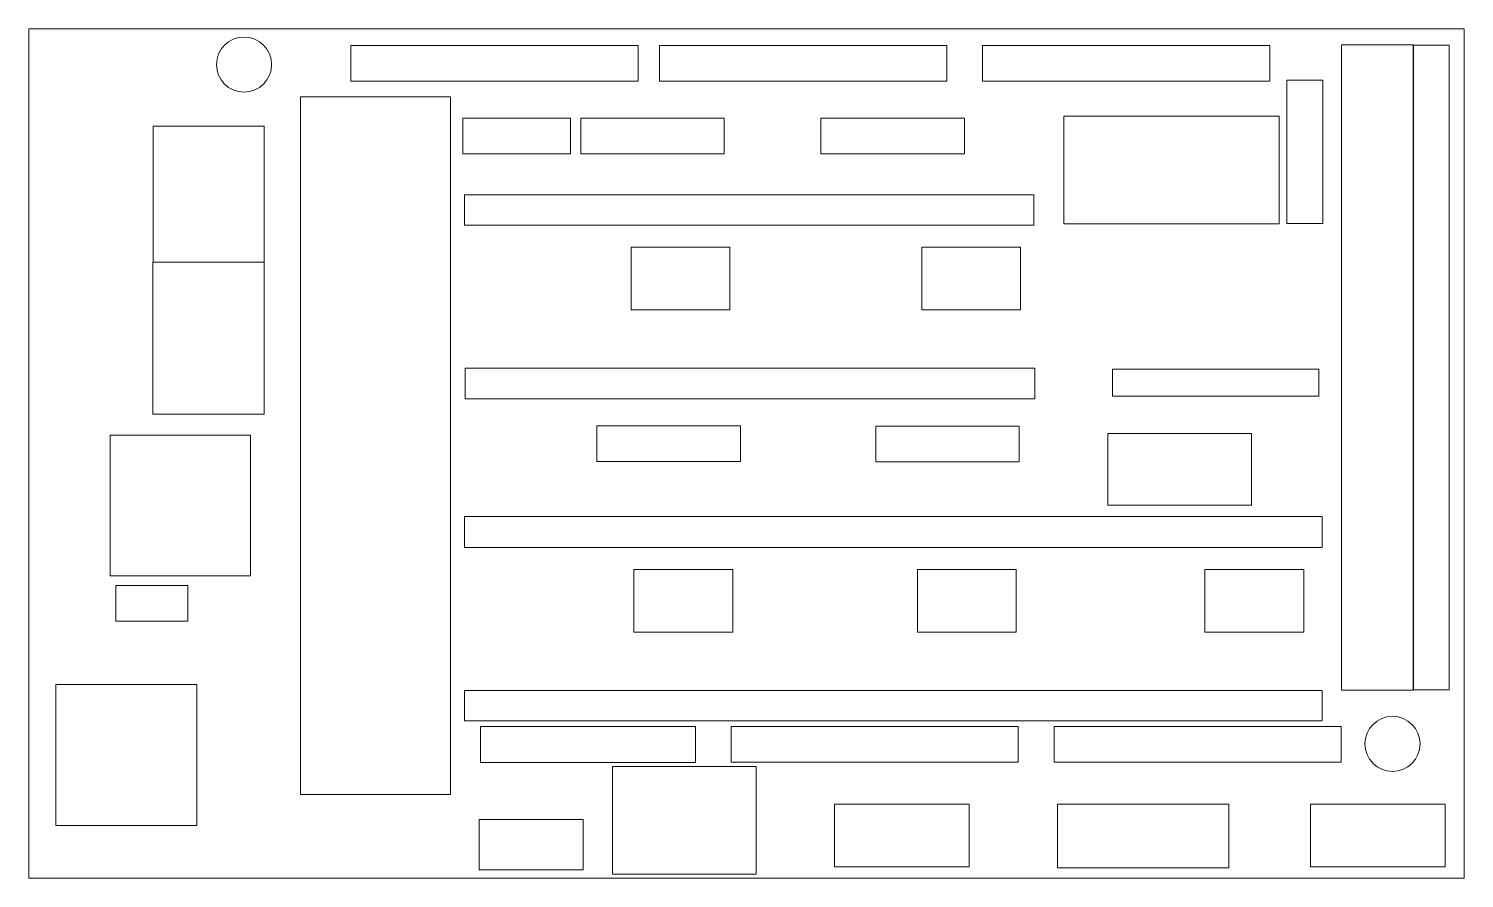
# Model space of a CAD drawing. Header units: millimetres. Extents: x -58 to 44, y -45 to 15.
import ezdxf

# ---------------------------------------------------------------- set-up
doc = ezdxf.new("R2010")
doc.units = ezdxf.units.MM
doc.header["$MEASUREMENT"] = 0
doc.layers.add('Layer 2', color=7, linetype='Continuous')

msp = doc.modelspace()

# ---------------------------------------------------------------- linework, layer by layer
at = {"layer": 'Layer 2', "color": 250, "lineweight": 20}
for points in [[(-57.568, -45.0975), (44.0396, -45.0975), (44.0396, 15.0325), (-57.568, 15.0325), (-57.568, -45.0975)], [(-34.7571, 11.3156), (-14.4355, 11.3156), (-14.4355, 13.8528), (-34.7571, 13.8528), (-34.7571, 11.3156)], [(-12.9115, 11.3156), (7.4101, 11.3156), (7.4101, 13.8528), (-12.9115, 13.8528), (-12.9115, 11.3156)], [(9.9502, 11.3156), (30.2716, 11.3156), (30.2716, 13.8528), (9.9502, 13.8528), (9.9502, 11.3156)], [(35.3522, -31.7901), (40.447, -31.7901), (40.447, 13.8877), (35.3522, 13.8877), (35.3522, -31.7901)], [(40.4325, -31.7648), (42.9727, -31.7648), (42.9727, 13.8566), (40.4325, 13.8566), (40.4325, -31.7648)], [(31.491, 1.2433), (34.0312, 1.2433), (34.0312, 11.3917), (31.491, 11.3917), (31.491, 1.2433)], [(-38.3418, -39.1579), (-27.7132, -39.1579), (-27.7132, 10.2003), (-38.3418, 10.2003), (-38.3418, -39.1579)], [(-48.7534, -1.4968), (-40.9086, -1.4968), (-40.9086, 8.1366), (-48.7534, 8.1366), (-48.7534, -1.4968)], [(-26.8444, 6.1652), (-19.224, 6.1652), (-19.224, 8.7024), (-26.8444, 8.7024), (-26.8444, 6.1652)], [(-18.4999, 6.1652), (-8.3391, 6.1652), (-8.3391, 8.7024), (-18.4999, 8.7024), (-18.4999, 6.1652)], [(-1.506, 6.1652), (8.6546, 6.1652), (8.6546, 8.7024), (-1.506, 8.7024), (-1.506, 6.1652)], [(15.6911, 1.2306), (30.9321, 1.2306), (30.9321, 8.842), (15.6911, 8.842), (15.6911, 1.2306)], [(-26.7278, 1.128), (13.5838, 1.128), (13.5838, 3.2846), (-26.7278, 3.2846), (-26.7278, 1.128)], [(-14.9309, -4.8637), (-7.9453, -4.8637), (-7.9453, -0.4237), (-14.9309, -0.4237), (-14.9309, -4.8637)], [(5.6446, -4.8637), (12.63, -4.8637), (12.63, -0.4237), (5.6446, -0.4237), (5.6446, -4.8637)], [(-48.7879, -12.2395), (-40.9043, -12.2395), (-40.9043, -1.4969), (-48.7879, -1.4969), (-48.7879, -12.2395)], [(-26.6759, -11.1517), (13.6357, -11.1517), (13.6357, -8.9951), (-26.6759, -8.9951), (-26.6759, -11.1517)], [(19.133, -10.973), (33.739, -10.973), (33.739, -9.0702), (19.133, -9.0702), (19.133, -10.973)], [(-17.3567, -15.6033), (-7.1961, -15.6033), (-7.1961, -13.0663), (-17.3567, -13.0663), (-17.3567, -15.6033)], [(2.3805, -15.6287), (12.5411, -15.6287), (12.5411, -13.0915), (2.3805, -13.0915), (2.3805, -15.6287)], [(-51.7962, -23.6801), (-41.8624, -23.6801), (-41.8624, -13.7421), (-51.7962, -13.7421), (-51.7962, -23.6801)], [(18.8156, -18.6986), (28.9762, -18.6986), (28.9762, -13.6244), (18.8156, -13.6244), (18.8156, -18.6986)], [(-26.7277, -21.6808), (33.9827, -21.6808), (33.9827, -19.4988), (-26.7277, -19.4988), (-26.7277, -21.6808)], [(-14.7277, -27.6724), (-7.7421, -27.6724), (-7.7421, -23.2324), (-14.7277, -23.2324), (-14.7277, -27.6724)], [(5.3398, -27.6724), (12.3252, -27.6724), (12.3252, -23.2324), (5.3398, -23.2324), (5.3398, -27.6724)], [(25.6866, -27.6724), (32.6722, -27.6724), (32.6722, -23.2324), (25.6866, -23.2324), (25.6866, -27.6724)], [(-51.39, -26.9107), (-46.3096, -26.9107), (-46.3096, -24.3737), (-51.39, -24.3737), (-51.39, -26.9107)], [(-55.6484, -41.3681), (-45.6734, -41.3681), (-45.6734, -31.3795), (-55.6484, -31.3795), (-55.6484, -41.3681)], [(-26.7278, -33.9604), (33.9826, -33.9604), (33.9826, -31.804), (-26.7278, -31.804), (-26.7278, -33.9604)], [(-25.5997, -36.9102), (-10.3687, -36.9102), (-10.3687, -34.3578), (-25.5997, -34.3578), (-25.5997, -36.9102)], [(-7.8564, -36.8899), (12.465, -36.8899), (12.465, -34.3527), (-7.8564, -34.3527), (-7.8564, -36.8899)], [(15.0053, -36.8899), (35.3267, -36.8899), (35.3267, -34.3527), (15.0053, -34.3527), (15.0053, -36.8899)], [(-16.239, -44.8057), (-6.0784, -44.8057), (-6.0784, -37.1943), (-16.239, -37.1943), (-16.239, -44.8057)], [(-0.5279, -44.2854), (8.9977, -44.2854), (8.9977, -39.8456), (-0.5279, -39.8456), (-0.5279, -44.2854)], [(15.2465, -44.349), (27.3759, -44.349), (27.3759, -39.8456), (15.2465, -39.8456), (15.2465, -44.349)], [(33.1548, -44.2854), (42.6806, -44.2854), (42.6806, -39.8456), (33.1548, -39.8456), (33.1548, -44.2854)], [(-25.6886, -44.4987), (-18.3222, -44.4987), (-18.3222, -40.9467), (-25.6886, -40.9467), (-25.6886, -44.4987)]]:
    msp.add_lwpolyline(points, close=True, dxfattribs=at)
for centre in [(-42.3269, 12.4954), (38.9592, -35.5833)]:
    msp.add_ellipse(centre, major_axis=(0, 1.95), ratio=1, dxfattribs=at)

doc.saveas('drawing.dxf')
